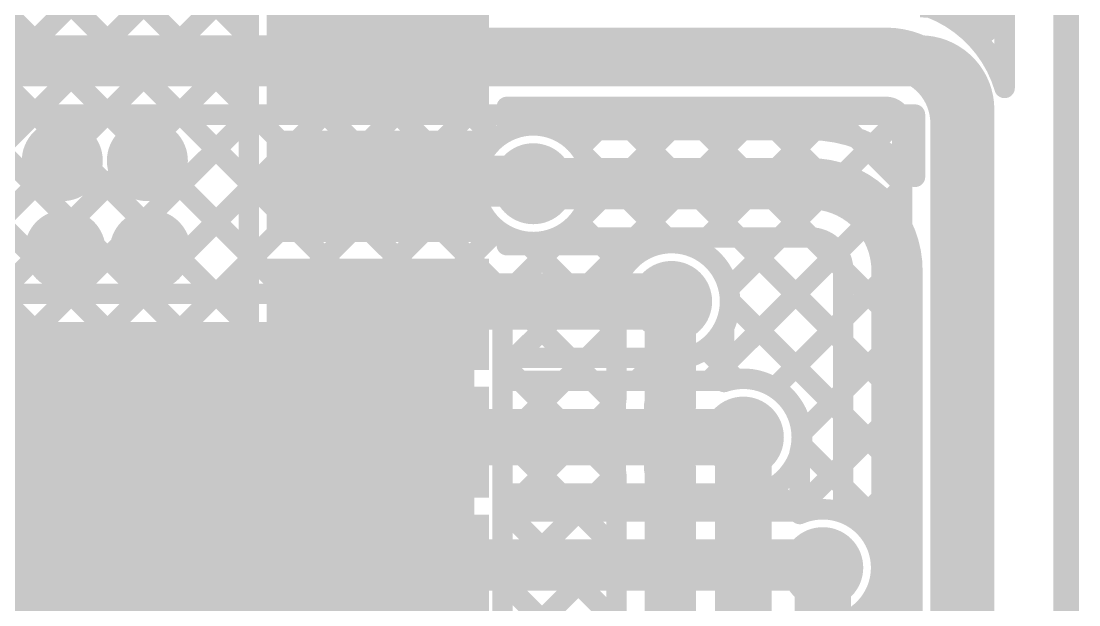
# Model space of a CAD drawing. Header units: millimetres. Extents: x 3.06 to 5.82, y 1.29 to 3.84.
# Drawn here: x 5.4111 to 5.824, y 3.2445 to 3.4725 of the extents above; entities that cross this region are included whole.
import ezdxf

# ---------------------------------------------------------------- set-up
doc = ezdxf.new("R2010")
doc.units = ezdxf.units.MM
doc.header["$MEASUREMENT"] = 0
for name, color, linetype in [('BottomLayer', 5, 'Continuous'), ('BottomSolder', 6, 'Continuous'), ('Mechanical13', 56, 'Continuous'), ('MultiLayer', 9, 'Continuous'), ('TopLayer', 1, 'Continuous'), ('TopPaste', 8, 'Continuous'), ('TopSolder', 216, 'Continuous'), ('ViaHoleLayer', 16, 'Continuous')]:
    doc.layers.add(name, color=color, linetype=linetype)

# ---------------------------------------------------------------- blocks, each defined once
blk = doc.blocks.new('ESP32_WROOM_32__16MB__65')
at = {"layer": 'TopLayer'}
for points in [[(0.29528, 0.27697), (0.37402, 0.27697), (0.29528, 0.3124), (0.37402, 0.3124)], [(0.29528, 0.22697), (0.37402, 0.22697), (0.29528, 0.2624), (0.37402, 0.2624)], [(0.29528, 0.17697), (0.37402, 0.17697), (0.29528, 0.2124), (0.37402, 0.2124)], [(0.29528, 0.12697), (0.37402, 0.12697), (0.29528, 0.1624), (0.37402, 0.1624)], [(0.29528, 0.07697), (0.37402, 0.07697), (0.29528, 0.1124), (0.37402, 0.1124)]]:
    blk.add_solid(points, dxfattribs=at)
at = {"layer": 'TopPaste'}
for points in [[(0.29528, 0.27697), (0.37402, 0.27697), (0.29528, 0.3124), (0.37402, 0.3124)], [(0.29528, 0.22697), (0.37402, 0.22697), (0.29528, 0.2624), (0.37402, 0.2624)], [(0.29528, 0.17697), (0.37402, 0.17697), (0.29528, 0.2124), (0.37402, 0.2124)], [(0.29528, 0.12697), (0.37402, 0.12697), (0.29528, 0.1624), (0.37402, 0.1624)], [(0.29528, 0.07697), (0.37402, 0.07697), (0.29528, 0.1124), (0.37402, 0.1124)]]:
    blk.add_solid(points, dxfattribs=at)
at = {"layer": 'TopSolder'}
for points in [[(0.29128, 0.27297), (0.37802, 0.27297), (0.29128, 0.3164), (0.37802, 0.3164)], [(0.29128, 0.22297), (0.37802, 0.22297), (0.29128, 0.2664), (0.37802, 0.2664)], [(0.29128, 0.17297), (0.37802, 0.17297), (0.29128, 0.2164), (0.37802, 0.2164)], [(0.29128, 0.12297), (0.37802, 0.12297), (0.29128, 0.1664), (0.37802, 0.1664)], [(0.29128, 0.07297), (0.37802, 0.07297), (0.29128, 0.1164), (0.37802, 0.1164)]]:
    blk.add_solid(points, dxfattribs=at)

msp = doc.modelspace()

# ---------------------------------------------------------------- linework, layer by layer
at = {"layer": 'BottomLayer'}
for points, const_width in [([(5.788, 3.4684), (5.788, 3.74)], 0.008), ([(5.043, 3.457), (5.762, 3.457)], 0.02), ([(5.781, 1.775), (5.781, 3.438)], 0.02), ([(5.043, 3.436), (5.76, 3.436)], 0.008), ([(5.3459, 3.366), (5.4159, 3.436)], 0.008), ([(5.36041, 3.436), (5.43041, 3.366)], 0.008), ([(5.37418, 3.366), (5.44418, 3.436)], 0.008), ([(5.38869, 3.436), (5.45869, 3.366)], 0.008), ([(5.40247, 3.366), (5.47247, 3.436)], 0.008), ([(5.41698, 3.436), (5.48698, 3.366)], 0.008), ([(5.43075, 3.366), (5.50075, 3.436)], 0.008), ([(5.44526, 3.436), (5.51526, 3.366)], 0.008), ([(5.45904, 3.366), (5.52904, 3.436)], 0.008), ([(5.47355, 3.436), (5.54355, 3.366)], 0.008), ([(5.48732, 3.366), (5.55732, 3.436)], 0.008), ([(5.50183, 3.436), (5.57183, 3.366)], 0.008), ([(5.5156, 3.366), (5.58561, 3.436)], 0.008), ([(5.53012, 3.436), (5.64321, 3.3229)], 0.008), ([(5.5584, 3.436), (5.58839, 3.40601)], 0.008), ([(5.58668, 3.436), (5.59627, 3.42642)], 0.008), ([(5.60966, 3.43177), (5.61389, 3.436)], 0.008), ([(5.61497, 3.436), (5.62097, 3.43)], 0.008), ([(5.63617, 3.43), (5.64217, 3.436)], 0.008), ([(5.64325, 3.436), (5.64925, 3.43)], 0.008), ([(5.66446, 3.43), (5.67046, 3.436)], 0.008), ([(5.67154, 3.436), (5.67754, 3.43)], 0.008), ([(5.69274, 3.43), (5.69874, 3.436)], 0.008), ([(5.69982, 3.436), (5.70582, 3.43)], 0.008), ([(5.72099, 3.42997), (5.72703, 3.436)], 0.008), ([(5.72811, 3.436), (5.73719, 3.42692)], 0.008), ([(5.74355, 3.42424), (5.75531, 3.436)], 0.008), ([(5.75639, 3.436), (5.76, 3.43239)], 0.008), ([(5.76, 3.41169), (5.76, 3.436)], 0.008), ([(5.61991, 3.43), (5.71905, 3.43)], 0.008), ([(5.611, 3.409), (5.71905, 3.409)], 0.02), ([(5.54389, 3.366), (5.58823, 3.41034)], 0.008), ([(5.57217, 3.366), (5.59709, 3.39092)], 0.008), ([(5.599, 3.36454), (5.62246, 3.388)], 0.008), ([(5.599, 3.33626), (5.65074, 3.388)], 0.008), ([(5.60801, 3.38639), (5.6435, 3.3509)], 0.008), ([(5.61991, 3.388), (5.71905, 3.388)], 0.008), ([(5.63468, 3.388), (5.64643, 3.37625)], 0.008), ([(5.66297, 3.388), (5.66516, 3.38581)], 0.008), ([(5.67468, 3.38365), (5.67903, 3.388)], 0.008), ([(5.68727, 3.36796), (5.70731, 3.388)], 0.008), ([(5.69125, 3.388), (5.732, 3.34725)], 0.008), ([(5.71955, 3.38799), (5.73199, 3.37555)], 0.008), ([(5.6855, 3.3379), (5.72983, 3.38223)], 0.008), ([(5.753, 1.864), (5.753, 3.37505)], 0.02), ([(5.732, 3.28036), (5.732, 3.37505)], 0.008), ([(5.392, 3.366), (5.593, 3.366)], 0.008), ([(5.392, 3.366), (5.593, 3.366)], 0.008), ([(5.593, 3.366), (5.599, 3.366)], 0.008), ([(5.599, 3.0545), (5.599, 3.366)], 0.008), ([(5.6645, 3.3625), (5.665, 3.363)], 0.02), ([(5.6645, 3.32224), (5.6645, 3.3625)], 0.02), ([(5.68781, 3.36316), (5.732, 3.31897)], 0.008), ([(5.6435, 3.32553), (5.6435, 3.35538)], 0.008), ([(5.70517, 3.32929), (5.732, 3.35612)], 0.008), ([(5.599, 3.30797), (5.6435, 3.35247)], 0.008), ([(5.6855, 3.33154), (5.6855, 3.353)], 0.008), ([(5.599, 3.33883), (5.6435, 3.29433)], 0.008), ([(5.6855, 3.33718), (5.69006, 3.33262)], 0.008), ([(5.66419, 3.32193), (5.6645, 3.32224)], 0.02), ([(5.66419, 3.29807), (5.66419, 3.32193)], 0.02), ([(5.71576, 3.31159), (5.732, 3.32784)], 0.008), ([(5.599, 3.27969), (5.64329, 3.32398)], 0.008), ([(5.64319, 3.29807), (5.64319, 3.32193)], 0.008), ([(5.693, 2.49742), (5.693, 3.31)], 0.022), ([(5.599, 3.31055), (5.6435, 3.26605)], 0.008), ([(5.66419, 3.29807), (5.6645, 3.29776)], 0.02), ([(5.6645, 2.52422), (5.6645, 3.29776)], 0.02), ([(5.715, 3.27996), (5.715, 3.30397)], 0.008), ([(5.71562, 3.30706), (5.732, 3.29068)], 0.008), ([(5.715, 3.28255), (5.732, 3.29955)], 0.008), ([(5.599, 3.2514), (5.64332, 3.29572)], 0.008), ([(5.6435, 3.0424), (5.6435, 3.29447)], 0.008), ([(5.599, 3.28226), (5.6435, 3.23776)], 0.008), ([(5.599, 3.22312), (5.6435, 3.26762)], 0.008), ([(5.724, 1.8746), (5.724, 3.259)], 0.022), ([(5.599, 3.25398), (5.6435, 3.20948)], 0.008)]:
    msp.add_lwpolyline(points, dxfattribs=dict(at, const_width=const_width))
for points, const_width in [([(5.762, 3.478, -0.178767), (5.788, 3.4684)], 0.008), ([(5.762, 3.457, -0.414214), (5.781, 3.438)], 0.02), ([(5.61991, 3.388, -1.5104), (5.61991, 3.43)], 0.008), ([(5.71905, 3.43, -0.213378), (5.76, 3.41169)], 0.008), ([(5.71905, 3.409, -0.414214), (5.753, 3.37505)], 0.02), ([(5.71905, 3.388, -0.414214), (5.732, 3.37505)], 0.008), ([(5.6435, 3.35538, -1.186692), (5.68781, 3.363)], 0.008), ([(5.68781, 3.363, -0.113996), (5.6855, 3.353)], 0.008), ([(5.6855, 3.33154, -0.516112), (5.71581, 3.31)], 0.008), ([(5.64319, 3.32193, -0.043105), (5.6435, 3.32553)], 0.008), ([(5.64319, 3.32193, -0.043105), (5.6435, 3.32553)], 0.008), ([(5.71581, 3.31, -0.066963), (5.715, 3.30397)], 0.008), ([(5.6435, 3.29447, -0.043105), (5.64319, 3.29807)], 0.008), ([(5.6435, 3.29447, -0.043105), (5.64319, 3.29807)], 0.008), ([(5.715, 3.27996, -0.193331), (5.732, 3.28036)], 0.008)]:
    msp.add_lwpolyline(points, format="xyb", dxfattribs=dict(at, const_width=const_width))
for points, const_width in [([(5.786, 3.4684, 1), (5.79, 3.4684, 1)], 0.004), ([(5.786, 3.4684, 1), (5.79, 3.4684, 1)], 0.004), ([(5.757, 3.457, 1), (5.767, 3.457, 1)], 0.01), ([(5.757, 3.457, 1), (5.767, 3.457, 1)], 0.01), ([(5.776, 3.438, 1), (5.786, 3.438, 1)], 0.01), ([(5.776, 3.438, 1), (5.786, 3.438, 1)], 0.01), ([(5.4139, 3.436, 1), (5.4179, 3.436, 1)], 0.004), ([(5.41498, 3.436, 1), (5.41898, 3.436, 1)], 0.004), ([(5.44218, 3.436, 1), (5.44618, 3.436, 1)], 0.004), ([(5.44326, 3.436, 1), (5.44726, 3.436, 1)], 0.004), ([(5.47047, 3.436, 1), (5.47447, 3.436, 1)], 0.004), ([(5.47155, 3.436, 1), (5.47555, 3.436, 1)], 0.004), ([(5.49875, 3.436, 1), (5.50275, 3.436, 1)], 0.004), ([(5.49983, 3.436, 1), (5.50383, 3.436, 1)], 0.004), ([(5.52704, 3.436, 1), (5.53104, 3.436, 1)], 0.004), ([(5.52812, 3.436, 1), (5.53212, 3.436, 1)], 0.004), ([(5.55532, 3.436, 1), (5.55932, 3.436, 1)], 0.004), ([(5.5564, 3.436, 1), (5.5604, 3.436, 1)], 0.004), ([(5.58361, 3.436, 1), (5.5876, 3.436, 1)], 0.004), ([(5.58468, 3.436, 1), (5.58868, 3.436, 1)], 0.004), ([(5.61189, 3.436, 1), (5.61589, 3.436, 1)], 0.004), ([(5.61297, 3.436, 1), (5.61697, 3.436, 1)], 0.004), ([(5.64017, 3.436, 1), (5.64417, 3.436, 1)], 0.004), ([(5.64125, 3.436, 1), (5.64525, 3.436, 1)], 0.004), ([(5.66846, 3.436, 1), (5.67246, 3.436, 1)], 0.004), ([(5.66954, 3.436, 1), (5.67354, 3.436, 1)], 0.004), ([(5.69674, 3.436, 1), (5.70074, 3.436, 1)], 0.004), ([(5.69782, 3.436, 1), (5.70182, 3.436, 1)], 0.004), ([(5.72503, 3.436, 1), (5.72903, 3.436, 1)], 0.004), ([(5.72611, 3.436, 1), (5.73011, 3.436, 1)], 0.004), ([(5.75331, 3.436, 1), (5.75731, 3.436, 1)], 0.004), ([(5.75439, 3.436, 1), (5.75839, 3.436, 1)], 0.004), ([(5.758, 3.436, 1), (5.762, 3.436, 1)], 0.004), ([(5.758, 3.436, 1), (5.762, 3.436, 1)], 0.004), ([(5.60766, 3.43177, 1), (5.61166, 3.43177, 1)], 0.004), ([(5.758, 3.43239, 1), (5.762, 3.43239, 1)], 0.004), ([(5.61791, 3.43, 1), (5.62191, 3.43, 1)], 0.004), ([(5.61791, 3.43, 1), (5.62191, 3.43, 1)], 0.004), ([(5.61897, 3.43, 1), (5.62297, 3.43, 1)], 0.004), ([(5.63417, 3.43, 1), (5.63817, 3.43, 1)], 0.004), ([(5.64725, 3.43, 1), (5.65125, 3.43, 1)], 0.004), ([(5.66246, 3.43, 1), (5.66646, 3.43, 1)], 0.004), ([(5.67554, 3.43, 1), (5.67954, 3.43, 1)], 0.004), ([(5.69074, 3.43, 1), (5.69474, 3.43, 1)], 0.004), ([(5.70382, 3.43, 1), (5.70782, 3.43, 1)], 0.004), ([(5.71705, 3.43, 1), (5.72105, 3.43, 1)], 0.004), ([(5.71705, 3.43, 1), (5.72105, 3.43, 1)], 0.004), ([(5.71899, 3.42997, 1), (5.72299, 3.42997, 1)], 0.004), ([(5.42121, 3.418, 1), (5.43302, 3.418, 1)], 0.01181), ([(5.45443, 3.418, 1), (5.46624, 3.418, 1)], 0.01181), ([(5.59427, 3.42642, 1), (5.59827, 3.42642, 1)], 0.004), ([(5.73519, 3.42692, 1), (5.73919, 3.42692, 1)], 0.004), ([(5.74155, 3.42424, 1), (5.74555, 3.42424, 1)], 0.004), ([(5.60509, 3.409, 1), (5.61691, 3.409, 1)], 0.01181), ([(5.606, 3.409, 1), (5.616, 3.409, 1)], 0.01), ([(5.71405, 3.409, 1), (5.72405, 3.409, 1)], 0.01), ([(5.71405, 3.409, 1), (5.72405, 3.409, 1)], 0.01), ([(5.758, 3.41169, 1), (5.762, 3.41169, 1)], 0.004), ([(5.758, 3.41169, 1), (5.762, 3.41169, 1)], 0.004), ([(5.58623, 3.41034, 1), (5.59023, 3.41034, 1)], 0.004), ([(5.58639, 3.40601, 1), (5.59039, 3.40601, 1)], 0.004), ([(5.42232, 3.383, 1), (5.43413, 3.383, 1)], 0.01181), ([(5.45554, 3.383, 1), (5.46735, 3.383, 1)], 0.01181), ([(5.59509, 3.39092, 1), (5.59909, 3.39092, 1)], 0.004), ([(5.60601, 3.38639, 1), (5.61001, 3.38639, 1)], 0.004), ([(5.61791, 3.388, 1), (5.62191, 3.388, 1)], 0.004), ([(5.61791, 3.388, 1), (5.62191, 3.388, 1)], 0.004), ([(5.62046, 3.388, 1), (5.62446, 3.388, 1)], 0.004), ([(5.63268, 3.388, 1), (5.63668, 3.388, 1)], 0.004), ([(5.64874, 3.388, 1), (5.65274, 3.388, 1)], 0.004), ([(5.66097, 3.388, 1), (5.66497, 3.388, 1)], 0.004), ([(5.67703, 3.388, 1), (5.68103, 3.388, 1)], 0.004), ([(5.68925, 3.388, 1), (5.69325, 3.388, 1)], 0.004), ([(5.70531, 3.388, 1), (5.70931, 3.388, 1)], 0.004), ([(5.71705, 3.388, 1), (5.72105, 3.388, 1)], 0.004), ([(5.71705, 3.388, 1), (5.72105, 3.388, 1)], 0.004), ([(5.71755, 3.38799, 1), (5.72155, 3.38799, 1)], 0.004), ([(5.66316, 3.38581, 1), (5.66716, 3.38581, 1)], 0.004), ([(5.67268, 3.38365, 1), (5.67668, 3.38365, 1)], 0.004), ([(5.72783, 3.38223, 1), (5.73183, 3.38223, 1)], 0.004), ([(5.748, 3.37505, 1), (5.758, 3.37505, 1)], 0.01), ([(5.748, 3.37505, 1), (5.758, 3.37505, 1)], 0.01), ([(5.64443, 3.37625, 1), (5.64843, 3.37625, 1)], 0.004), ([(5.72999, 3.37555, 1), (5.73399, 3.37555, 1)], 0.004), ([(5.73, 3.37505, 1), (5.734, 3.37505, 1)], 0.004), ([(5.73, 3.37505, 1), (5.734, 3.37505, 1)], 0.004), ([(5.65909, 3.363, 1), (5.67091, 3.363, 1)], 0.01181), ([(5.42841, 3.366, 1), (5.43241, 3.366, 1)], 0.004), ([(5.42875, 3.366, 1), (5.43275, 3.366, 1)], 0.004), ([(5.45669, 3.366, 1), (5.46069, 3.366, 1)], 0.004), ([(5.45704, 3.366, 1), (5.46104, 3.366, 1)], 0.004), ([(5.48498, 3.366, 1), (5.48898, 3.366, 1)], 0.004), ([(5.48532, 3.366, 1), (5.48932, 3.366, 1)], 0.004), ([(5.51326, 3.366, 1), (5.51726, 3.366, 1)], 0.004), ([(5.51361, 3.366, 1), (5.5176, 3.366, 1)], 0.004), ([(5.54155, 3.366, 1), (5.54555, 3.366, 1)], 0.004), ([(5.54189, 3.366, 1), (5.54589, 3.366, 1)], 0.004), ([(5.56983, 3.366, 1), (5.57383, 3.366, 1)], 0.004), ([(5.57017, 3.366, 1), (5.57417, 3.366, 1)], 0.004), ([(5.591, 3.366, 1), (5.595, 3.366, 1)], 0.004), ([(5.591, 3.366, 1), (5.595, 3.366, 1)], 0.004), ([(5.591, 3.366, 1), (5.595, 3.366, 1)], 0.004), ([(5.597, 3.366, 1), (5.601, 3.366, 1)], 0.004), ([(5.597, 3.366, 1), (5.601, 3.366, 1)], 0.004), ([(5.6595, 3.3625, 1), (5.6695, 3.3625, 1)], 0.01), ([(5.6595, 3.3625, 1), (5.6695, 3.3625, 1)], 0.01), ([(5.66, 3.363, 1), (5.67, 3.363, 1)], 0.01), ([(5.68527, 3.36796, 1), (5.68927, 3.36796, 1)], 0.004), ([(5.597, 3.36454, 1), (5.601, 3.36454, 1)], 0.004), ([(5.68581, 3.36316, 1), (5.68981, 3.36316, 1)], 0.004), ([(5.68581, 3.363, 1), (5.68981, 3.363, 1)], 0.004), ([(5.68581, 3.363, 1), (5.68981, 3.363, 1)], 0.004), ([(5.6415, 3.35538, 1), (5.6455, 3.35538, 1)], 0.004), ([(5.6415, 3.35538, 1), (5.6455, 3.35538, 1)], 0.004), ([(5.73, 3.35612, 1), (5.734, 3.35612, 1)], 0.004), ([(5.6415, 3.35247, 1), (5.6455, 3.35247, 1)], 0.004), ([(5.6415, 3.3509, 1), (5.6455, 3.3509, 1)], 0.004), ([(5.6835, 3.353, 1), (5.6875, 3.353, 1)], 0.004), ([(5.6835, 3.353, 1), (5.6875, 3.353, 1)], 0.004), ([(5.73, 3.34725, 1), (5.734, 3.34725, 1)], 0.004), ([(5.597, 3.33883, 1), (5.601, 3.33883, 1)], 0.004), ([(5.6835, 3.3379, 1), (5.6875, 3.3379, 1)], 0.004), ([(5.6835, 3.33718, 1), (5.6875, 3.33718, 1)], 0.004), ([(5.597, 3.33626, 1), (5.601, 3.33626, 1)], 0.004), ([(5.68806, 3.33262, 1), (5.69206, 3.33262, 1)], 0.004), ([(5.6835, 3.33154, 1), (5.6875, 3.33154, 1)], 0.004), ([(5.6835, 3.33154, 1), (5.6875, 3.33154, 1)], 0.004), ([(5.70317, 3.32929, 1), (5.70717, 3.32929, 1)], 0.004), ([(5.6415, 3.32553, 1), (5.6455, 3.32553, 1)], 0.004), ([(5.6415, 3.32553, 1), (5.6455, 3.32553, 1)], 0.004), ([(5.6415, 3.32553, 1), (5.6455, 3.32553, 1)], 0.004), ([(5.65919, 3.32193, 1), (5.66919, 3.32193, 1)], 0.01), ([(5.65919, 3.32193, 1), (5.66919, 3.32193, 1)], 0.01), ([(5.6595, 3.32224, 1), (5.6695, 3.32224, 1)], 0.01), ([(5.6595, 3.32224, 1), (5.6695, 3.32224, 1)], 0.01), ([(5.73, 3.32784, 1), (5.734, 3.32784, 1)], 0.004), ([(5.64119, 3.32193, 1), (5.64519, 3.32193, 1)], 0.004), ([(5.64119, 3.32193, 1), (5.64519, 3.32193, 1)], 0.004), ([(5.64119, 3.32193, 1), (5.64519, 3.32193, 1)], 0.004), ([(5.64121, 3.3229, 1), (5.64521, 3.3229, 1)], 0.004), ([(5.64129, 3.32398, 1), (5.64529, 3.32398, 1)], 0.004), ([(5.68709, 3.31, 1), (5.69891, 3.31, 1)], 0.01181), ([(5.6875, 3.31, 1), (5.6985, 3.31, 1)], 0.011), ([(5.73, 3.31897, 1), (5.734, 3.31897, 1)], 0.004), ([(5.597, 3.31055, 1), (5.601, 3.31055, 1)], 0.004), ([(5.597, 3.30797, 1), (5.601, 3.30797, 1)], 0.004), ([(5.71376, 3.31159, 1), (5.71776, 3.31159, 1)], 0.004), ([(5.71381, 3.31, 1), (5.71781, 3.31, 1)], 0.004), ([(5.71381, 3.31, 1), (5.71781, 3.31, 1)], 0.004), ([(5.65919, 3.29807, 1), (5.66919, 3.29807, 1)], 0.01), ([(5.65919, 3.29807, 1), (5.66919, 3.29807, 1)], 0.01), ([(5.6595, 3.29776, 1), (5.6695, 3.29776, 1)], 0.01), ([(5.6595, 3.29776, 1), (5.6695, 3.29776, 1)], 0.01), ([(5.713, 3.30397, 1), (5.717, 3.30397, 1)], 0.004), ([(5.713, 3.30397, 1), (5.717, 3.30397, 1)], 0.004), ([(5.71362, 3.30706, 1), (5.71762, 3.30706, 1)], 0.004), ([(5.73, 3.29955, 1), (5.734, 3.29955, 1)], 0.004), ([(5.64119, 3.29807, 1), (5.64519, 3.29807, 1)], 0.004), ([(5.64119, 3.29807, 1), (5.64519, 3.29807, 1)], 0.004), ([(5.64119, 3.29807, 1), (5.64519, 3.29807, 1)], 0.004), ([(5.64132, 3.29572, 1), (5.64532, 3.29572, 1)], 0.004), ([(5.6415, 3.29447, 1), (5.6455, 3.29447, 1)], 0.004), ([(5.6415, 3.29447, 1), (5.6455, 3.29447, 1)], 0.004), ([(5.6415, 3.29447, 1), (5.6455, 3.29447, 1)], 0.004), ([(5.6415, 3.29433, 1), (5.6455, 3.29433, 1)], 0.004), ([(5.73, 3.29068, 1), (5.734, 3.29068, 1)], 0.004), ([(5.597, 3.28226, 1), (5.601, 3.28226, 1)], 0.004), ([(5.597, 3.27969, 1), (5.601, 3.27969, 1)], 0.004), ([(5.713, 3.28255, 1), (5.717, 3.28255, 1)], 0.004), ([(5.713, 3.27996, 1), (5.717, 3.27996, 1)], 0.004), ([(5.713, 3.27996, 1), (5.717, 3.27996, 1)], 0.004), ([(5.73, 3.28036, 1), (5.734, 3.28036, 1)], 0.004), ([(5.73, 3.28036, 1), (5.734, 3.28036, 1)], 0.004), ([(5.6415, 3.26762, 1), (5.6455, 3.26762, 1)], 0.004), ([(5.71809, 3.259, 1), (5.72991, 3.259, 1)], 0.01181), ([(5.6415, 3.26605, 1), (5.6455, 3.26605, 1)], 0.004), ([(5.7185, 3.259, 1), (5.7295, 3.259, 1)], 0.011), ([(5.597, 3.25398, 1), (5.601, 3.25398, 1)], 0.004), ([(5.597, 3.2514, 1), (5.601, 3.2514, 1)], 0.004)]:
    msp.add_lwpolyline(points, format="xyb", close=True, dxfattribs=dict(at, const_width=const_width))
for points in [[(4.899, 3.293), (5.582, 3.293), (4.899, 3.355), (5.582, 3.355)], [(5.403, 2.952), (5.588, 2.952), (5.403, 3.355), (5.588, 3.355)]]:
    msp.add_solid(points, dxfattribs=at)
at = {"layer": 'BottomSolder', "const_width": 0.01581}
for points in [[(5.41921, 3.418, 1), (5.43502, 3.418, 1)], [(5.45243, 3.418, 1), (5.46824, 3.418, 1)], [(5.60309, 3.409, 1), (5.61891, 3.409, 1)], [(5.42032, 3.383, 1), (5.43613, 3.383, 1)], [(5.45354, 3.383, 1), (5.46935, 3.383, 1)], [(5.65709, 3.363, 1), (5.67291, 3.363, 1)], [(5.68509, 3.31, 1), (5.70091, 3.31, 1)], [(5.71609, 3.259, 1), (5.73191, 3.259, 1)]]:
    msp.add_lwpolyline(points, format="xyb", close=True, dxfattribs=at)
at = {"layer": 'Mechanical13', "const_width": 0.01}
msp.add_lwpolyline([(5.81898, 1.29131), (5.81898, 3.811)], dxfattribs=at)
at = {"layer": 'MultiLayer', "const_width": 0.01181}
for points in [[(5.42121, 3.418, 1), (5.43302, 3.418, 1)], [(5.45443, 3.418, 1), (5.46624, 3.418, 1)], [(5.60509, 3.409, 1), (5.61691, 3.409, 1)], [(5.42232, 3.383, 1), (5.43413, 3.383, 1)], [(5.45554, 3.383, 1), (5.46735, 3.383, 1)], [(5.65909, 3.363, 1), (5.67091, 3.363, 1)], [(5.68709, 3.31, 1), (5.69891, 3.31, 1)], [(5.71809, 3.259, 1), (5.72991, 3.259, 1)]]:
    msp.add_lwpolyline(points, format="xyb", close=True, dxfattribs=at)
at = {"layer": 'TopLayer'}
for points, const_width in [([(5.795, 3.44643), (5.795, 3.752)], 0.008), ([(5.617, 3.63196), (5.77749, 3.47147)], 0.008), ([(4.95756, 2.97766), (5.4859, 3.506)], 0.008), ([(4.96171, 3.0101), (5.45761, 3.506)], 0.008), ([(4.96867, 2.96049), (5.51418, 3.506)], 0.008), ([(5.14899, 3.506), (5.49992, 3.15507)], 0.008), ([(5.17727, 3.506), (5.49992, 3.18335)], 0.008), ([(5.20556, 3.506), (5.52484, 3.18672)], 0.008), ([(5.23384, 3.506), (5.49992, 3.23992)], 0.008), ([(5.26213, 3.506), (5.49992, 3.2682)], 0.008), ([(5.29041, 3.506), (5.49992, 3.29649)], 0.008), ([(5.31869, 3.506), (5.49992, 3.32477)], 0.008), ([(5.34698, 3.506), (5.49992, 3.35306)], 0.008), ([(5.37526, 3.506), (5.49992, 3.38134)], 0.008), ([(5.40355, 3.506), (5.49992, 3.40963)], 0.008), ([(5.43183, 3.506), (5.49992, 3.43791)], 0.008), ([(5.46012, 3.506), (5.49992, 3.46619)], 0.008), ([(5.49992, 3.43672), (5.49992, 3.48672)], 0.008), ([(5.78446, 3.46515), (5.795, 3.47569)], 0.008), ([(5.545, 3.46), (5.74868, 3.46)], 0.02), ([(4.93137, 2.8949), (5.49992, 3.46345)], 0.008), ([(5.78747, 3.46149), (5.795, 3.45396)], 0.008), ([(5.49992, 3.42928), (5.49992, 3.43672)], 0.008), ([(5.49992, 3.42928), (5.49992, 3.43672)], 0.008), ([(5.60066, 3.439), (5.74868, 3.439)], 0.008), ([(5.60066, 3.431), (5.60066, 3.43672)], 0.008), ([(5.60066, 3.431), (5.60066, 3.43672)], 0.008), ([(5.60966, 3.43177), (5.61689, 3.439)], 0.008), ([(5.61197, 3.439), (5.62197, 3.429)], 0.008), ([(5.61946, 3.385), (5.67346, 3.439)], 0.008), ([(5.62908, 3.42291), (5.64517, 3.439)], 0.008), ([(5.64025, 3.439), (5.755, 3.32425)], 0.008), ([(5.64774, 3.385), (5.70174, 3.439)], 0.008), ([(5.66854, 3.439), (5.755, 3.35254)], 0.008), ([(5.67468, 3.38365), (5.73003, 3.439)], 0.008), ([(5.69682, 3.439), (5.755, 3.38082)], 0.008), ([(5.72511, 3.439), (5.755, 3.40911)], 0.008), ([(5.776, 1.81727), (5.776, 3.43268)], 0.02), ([(4.93137, 2.86662), (5.49992, 3.43517)], 0.008), ([(5.68727, 3.36796), (5.75449, 3.43517)], 0.008), ([(5.755, 3.16645), (5.755, 3.43268)], 0.008), ([(5.49992, 3.38672), (5.49992, 3.42928)], 0.008), ([(5.60066, 3.431), (5.60497, 3.431)], 0.008), ([(5.631, 3.41997), (5.66516, 3.38581)], 0.008), ([(5.545, 3.41), (5.61, 3.41)], 0.02), ([(4.94104, 2.848), (5.49992, 3.40688)], 0.008), ([(5.6796, 3.332), (5.755, 3.4074)], 0.008), ([(5.62842, 3.39427), (5.63768, 3.385)], 0.008), ([(5.49992, 3.37928), (5.49992, 3.38672)], 0.008), ([(5.49992, 3.37928), (5.49992, 3.38672)], 0.008), ([(5.60066, 3.385), (5.65897, 3.385)], 0.008), ([(4.96683, 2.84551), (5.49992, 3.3786)], 0.008), ([(5.49992, 3.33672), (5.49992, 3.37928)], 0.008), ([(5.70517, 3.32929), (5.755, 3.37912)], 0.008), ([(5.545, 3.36), (5.548, 3.363)], 0.022), ([(5.548, 3.363), (5.665, 3.363)], 0.022), ([(5.68781, 3.36316), (5.755, 3.29597)], 0.008), ([(5.05307, 2.90347), (5.49992, 3.35032)], 0.008), ([(5.71593, 3.31177), (5.755, 3.35084)], 0.008), ([(5.60066, 3.33792), (5.60374, 3.341)], 0.008), ([(5.60066, 3.341), (5.65897, 3.341)], 0.008), ([(5.60066, 3.33672), (5.60066, 3.341)], 0.008), ([(5.62303, 3.332), (5.63203, 3.341)], 0.008), ([(5.62512, 3.341), (5.63412, 3.332)], 0.008), ([(5.65131, 3.332), (5.66004, 3.34073)], 0.008), ([(5.6534, 3.341), (5.6624, 3.332)], 0.008), ([(5.67825, 3.34443), (5.69006, 3.33262)], 0.008), ([(5.49992, 3.32928), (5.49992, 3.33672)], 0.008), ([(5.49992, 3.32928), (5.49992, 3.33672)], 0.008), ([(5.60066, 3.33717), (5.60583, 3.332)], 0.008), ([(5.60066, 3.332), (5.60066, 3.33672)], 0.008), ([(5.60066, 3.332), (5.60066, 3.33672)], 0.008), ([(5.49992, 3.28672), (5.49992, 3.32928)], 0.008), ([(5.60066, 3.332), (5.68697, 3.332)], 0.008), ([(5.06537, 2.88748), (5.49992, 3.32203)], 0.008), ([(5.71345, 3.281), (5.755, 3.32255)], 0.008), ([(5.545, 3.31), (5.693, 3.31)], 0.022), ([(5.693, 3.31), (5.694, 3.31)], 0.022), ([(5.71578, 3.3069), (5.755, 3.26768)], 0.008), ([(5.07517, 2.869), (5.49992, 3.29375)], 0.008), ([(5.73785, 3.27712), (5.755, 3.29427)], 0.008), ([(5.60066, 3.288), (5.68697, 3.288)], 0.008), ([(5.60066, 3.28135), (5.60731, 3.288)], 0.008), ([(5.62155, 3.288), (5.62855, 3.281)], 0.008), ([(5.6286, 3.281), (5.6356, 3.288)], 0.008), ([(5.64983, 3.288), (5.65683, 3.281)], 0.008), ([(5.65688, 3.281), (5.66388, 3.288)], 0.008), ([(5.67812, 3.288), (5.68512, 3.281)], 0.008), ([(5.68516, 3.281), (5.69141, 3.28724)], 0.008), ([(5.70425, 3.29015), (5.7134, 3.281)], 0.008), ([(5.49992, 3.27928), (5.49992, 3.28672)], 0.008), ([(5.49992, 3.27928), (5.49992, 3.28672)], 0.008), ([(5.60066, 3.281), (5.60066, 3.28672)], 0.008), ([(5.60066, 3.281), (5.60066, 3.28672)], 0.008), ([(5.49992, 3.22928), (5.49992, 3.27928)], 0.008), ([(5.60066, 3.281), (5.71797, 3.281)], 0.008), ([(5.10346, 2.869), (5.49992, 3.26546)], 0.008), ([(5.545, 3.26), (5.724, 3.26)], 0.02), ([(5.74678, 3.25776), (5.755, 3.26598)], 0.008), ([(5.74479, 3.24961), (5.755, 3.2394)], 0.008)]:
    msp.add_lwpolyline(points, dxfattribs=dict(at, const_width=const_width))
for points, const_width in [([(5.74868, 3.481, -0.331975), (5.795, 3.44643)], 0.008), ([(5.74868, 3.46, -0.414214), (5.776, 3.43268)], 0.02), ([(5.74868, 3.439, -0.414214), (5.755, 3.43268)], 0.008), ([(5.60497, 3.431, -0.494904), (5.63381, 3.409)], 0.008), ([(5.63381, 3.409, -0.559745), (5.60066, 3.38867)], 0.008), ([(5.65897, 3.385, -0.494904), (5.68781, 3.363)], 0.008), ([(5.547, 3.358, -0.414214), (5.545, 3.36)], 0.022), ([(5.68781, 3.363, -0.494904), (5.65897, 3.341)], 0.008), ([(5.68697, 3.332, -0.316542), (5.71167, 3.3231)], 0.008), ([(5.71167, 3.3231, -0.160896), (5.716, 3.31)], 0.008), ([(5.716, 3.31, -0.160896), (5.71167, 3.2969)], 0.008), ([(5.71167, 3.2969, -0.316542), (5.68697, 3.288)], 0.008), ([(5.71797, 3.281, -0.494904), (5.74681, 3.259)], 0.008), ([(5.74681, 3.259, -0.570071), (5.71303, 3.239)], 0.008)]:
    msp.add_lwpolyline(points, format="xyb", dxfattribs=dict(at, const_width=const_width))
for points, const_width in [([(5.793, 3.47569, 1), (5.797, 3.47569, 1)], 0.004), ([(5.77549, 3.47147, 1), (5.77949, 3.47147, 1)], 0.004), ([(5.49792, 3.46619, 1), (5.50192, 3.46619, 1)], 0.004), ([(5.54, 3.46, 1), (5.55, 3.46, 1)], 0.01), ([(5.74368, 3.46, 1), (5.75368, 3.46, 1)], 0.01), ([(5.74368, 3.46, 1), (5.75368, 3.46, 1)], 0.01), ([(5.78246, 3.46515, 1), (5.78646, 3.46515, 1)], 0.004), ([(5.49792, 3.46345, 1), (5.50192, 3.46345, 1)], 0.004), ([(5.78547, 3.46149, 1), (5.78947, 3.46149, 1)], 0.004), ([(5.793, 3.45396, 1), (5.797, 3.45396, 1)], 0.004), ([(5.793, 3.44643, 1), (5.797, 3.44643, 1)], 0.004), ([(5.793, 3.44643, 1), (5.797, 3.44643, 1)], 0.004), ([(5.49792, 3.43791, 1), (5.50192, 3.43791, 1)], 0.004), ([(5.49792, 3.43672, 1), (5.50192, 3.43672, 1)], 0.004), ([(5.49792, 3.43672, 1), (5.50192, 3.43672, 1)], 0.004), ([(5.49792, 3.43672, 1), (5.50192, 3.43672, 1)], 0.004), ([(5.59866, 3.439, 1), (5.60266, 3.439, 1)], 0.004), ([(5.59866, 3.43672, 1), (5.60266, 3.43672, 1)], 0.004), ([(5.59866, 3.43672, 1), (5.60266, 3.43672, 1)], 0.004), ([(5.60997, 3.439, 1), (5.61397, 3.439, 1)], 0.004), ([(5.61489, 3.439, 1), (5.61889, 3.439, 1)], 0.004), ([(5.63825, 3.439, 1), (5.64225, 3.439, 1)], 0.004), ([(5.64317, 3.439, 1), (5.64717, 3.439, 1)], 0.004), ([(5.66654, 3.439, 1), (5.67054, 3.439, 1)], 0.004), ([(5.67146, 3.439, 1), (5.67546, 3.439, 1)], 0.004), ([(5.69482, 3.439, 1), (5.69882, 3.439, 1)], 0.004), ([(5.69974, 3.439, 1), (5.70374, 3.439, 1)], 0.004), ([(5.72311, 3.439, 1), (5.72711, 3.439, 1)], 0.004), ([(5.72803, 3.439, 1), (5.73203, 3.439, 1)], 0.004), ([(5.74668, 3.439, 1), (5.75068, 3.439, 1)], 0.004), ([(5.74668, 3.439, 1), (5.75068, 3.439, 1)], 0.004), ([(5.771, 3.43268, 1), (5.781, 3.43268, 1)], 0.01), ([(5.771, 3.43268, 1), (5.781, 3.43268, 1)], 0.01), ([(5.49792, 3.43517, 1), (5.50192, 3.43517, 1)], 0.004), ([(5.60766, 3.43177, 1), (5.61166, 3.43177, 1)], 0.004), ([(5.75249, 3.43517, 1), (5.75649, 3.43517, 1)], 0.004), ([(5.753, 3.43268, 1), (5.757, 3.43268, 1)], 0.004), ([(5.753, 3.43268, 1), (5.757, 3.43268, 1)], 0.004), ([(5.49792, 3.42928, 1), (5.50192, 3.42928, 1)], 0.004), ([(5.49792, 3.42928, 1), (5.50192, 3.42928, 1)], 0.004), ([(5.49792, 3.42928, 1), (5.50192, 3.42928, 1)], 0.004), ([(5.59866, 3.431, 1), (5.60266, 3.431, 1)], 0.004), ([(5.59866, 3.431, 1), (5.60266, 3.431, 1)], 0.004), ([(5.59866, 3.431, 1), (5.60266, 3.431, 1)], 0.004), ([(5.60297, 3.431, 1), (5.60697, 3.431, 1)], 0.004), ([(5.60297, 3.431, 1), (5.60697, 3.431, 1)], 0.004), ([(5.61997, 3.429, 1), (5.62397, 3.429, 1)], 0.004), ([(5.42121, 3.418, 1), (5.43302, 3.418, 1)], 0.01181), ([(5.45443, 3.418, 1), (5.46624, 3.418, 1)], 0.01181), ([(5.62708, 3.42291, 1), (5.63108, 3.42291, 1)], 0.004), ([(5.629, 3.41997, 1), (5.633, 3.41997, 1)], 0.004), ([(5.54, 3.41, 1), (5.55, 3.41, 1)], 0.01), ([(5.60509, 3.409, 1), (5.61691, 3.409, 1)], 0.01181), ([(5.605, 3.41, 1), (5.615, 3.41, 1)], 0.01), ([(5.49792, 3.40963, 1), (5.50192, 3.40963, 1)], 0.004), ([(5.49792, 3.40688, 1), (5.50192, 3.40688, 1)], 0.004), ([(5.63181, 3.409, 1), (5.63581, 3.409, 1)], 0.004), ([(5.63181, 3.409, 1), (5.63581, 3.409, 1)], 0.004), ([(5.753, 3.40911, 1), (5.757, 3.40911, 1)], 0.004), ([(5.753, 3.4074, 1), (5.757, 3.4074, 1)], 0.004), ([(5.42232, 3.383, 1), (5.43413, 3.383, 1)], 0.01181), ([(5.45554, 3.383, 1), (5.46735, 3.383, 1)], 0.01181), ([(5.62642, 3.39427, 1), (5.63042, 3.39427, 1)], 0.004), ([(5.49792, 3.38672, 1), (5.50192, 3.38672, 1)], 0.004), ([(5.49792, 3.38672, 1), (5.50192, 3.38672, 1)], 0.004), ([(5.49792, 3.38672, 1), (5.50192, 3.38672, 1)], 0.004), ([(5.59866, 3.38867, 1), (5.60266, 3.38867, 1)], 0.004), ([(5.59866, 3.385, 1), (5.60266, 3.385, 1)], 0.004), ([(5.61746, 3.385, 1), (5.62146, 3.385, 1)], 0.004), ([(5.63568, 3.385, 1), (5.63968, 3.385, 1)], 0.004), ([(5.64574, 3.385, 1), (5.64974, 3.385, 1)], 0.004), ([(5.65697, 3.385, 1), (5.66097, 3.385, 1)], 0.004), ([(5.65697, 3.385, 1), (5.66097, 3.385, 1)], 0.004), ([(5.66316, 3.38581, 1), (5.66716, 3.38581, 1)], 0.004), ([(5.67268, 3.38365, 1), (5.67668, 3.38365, 1)], 0.004), ([(5.49792, 3.38134, 1), (5.50192, 3.38134, 1)], 0.004), ([(5.49792, 3.37928, 1), (5.50192, 3.37928, 1)], 0.004), ([(5.49792, 3.37928, 1), (5.50192, 3.37928, 1)], 0.004), ([(5.49792, 3.37928, 1), (5.50192, 3.37928, 1)], 0.004), ([(5.49792, 3.3786, 1), (5.50192, 3.3786, 1)], 0.004), ([(5.753, 3.38082, 1), (5.757, 3.38082, 1)], 0.004), ([(5.753, 3.37912, 1), (5.757, 3.37912, 1)], 0.004), ([(5.5425, 3.363, 1), (5.5535, 3.363, 1)], 0.011), ([(5.5425, 3.363, 1), (5.5535, 3.363, 1)], 0.011), ([(5.65909, 3.363, 1), (5.67091, 3.363, 1)], 0.01181), ([(5.6595, 3.363, 1), (5.6705, 3.363, 1)], 0.011), ([(5.5395, 3.36, 1), (5.5505, 3.36, 1)], 0.011), ([(5.5395, 3.36, 1), (5.5505, 3.36, 1)], 0.011), ([(5.68527, 3.36796, 1), (5.68927, 3.36796, 1)], 0.004), ([(5.5415, 3.358, 1), (5.5525, 3.358, 1)], 0.011), ([(5.68581, 3.36316, 1), (5.68981, 3.36316, 1)], 0.004), ([(5.68581, 3.363, 1), (5.68981, 3.363, 1)], 0.004), ([(5.68581, 3.363, 1), (5.68981, 3.363, 1)], 0.004), ([(5.49792, 3.35306, 1), (5.50192, 3.35306, 1)], 0.004), ([(5.49792, 3.35032, 1), (5.50192, 3.35032, 1)], 0.004), ([(5.753, 3.35254, 1), (5.757, 3.35254, 1)], 0.004), ([(5.753, 3.35084, 1), (5.757, 3.35084, 1)], 0.004), ([(5.59866, 3.341, 1), (5.60266, 3.341, 1)], 0.004), ([(5.59866, 3.341, 1), (5.60266, 3.341, 1)], 0.004), ([(5.60174, 3.341, 1), (5.60574, 3.341, 1)], 0.004), ([(5.62312, 3.341, 1), (5.62712, 3.341, 1)], 0.004), ([(5.63003, 3.341, 1), (5.63403, 3.341, 1)], 0.004), ([(5.6514, 3.341, 1), (5.6554, 3.341, 1)], 0.004), ([(5.65697, 3.341, 1), (5.66097, 3.341, 1)], 0.004), ([(5.65697, 3.341, 1), (5.66097, 3.341, 1)], 0.004), ([(5.65804, 3.34073, 1), (5.66204, 3.34073, 1)], 0.004), ([(5.67625, 3.34443, 1), (5.68025, 3.34443, 1)], 0.004), ([(5.49792, 3.33672, 1), (5.50192, 3.33672, 1)], 0.004), ([(5.49792, 3.33672, 1), (5.50192, 3.33672, 1)], 0.004), ([(5.49792, 3.33672, 1), (5.50192, 3.33672, 1)], 0.004), ([(5.59866, 3.33792, 1), (5.60266, 3.33792, 1)], 0.004), ([(5.59866, 3.33717, 1), (5.60266, 3.33717, 1)], 0.004), ([(5.59866, 3.33672, 1), (5.60266, 3.33672, 1)], 0.004), ([(5.59866, 3.33672, 1), (5.60266, 3.33672, 1)], 0.004), ([(5.59866, 3.33672, 1), (5.60266, 3.33672, 1)], 0.004), ([(5.68806, 3.33262, 1), (5.69206, 3.33262, 1)], 0.004), ([(5.49792, 3.32928, 1), (5.50192, 3.32928, 1)], 0.004), ([(5.49792, 3.32928, 1), (5.50192, 3.32928, 1)], 0.004), ([(5.49792, 3.32928, 1), (5.50192, 3.32928, 1)], 0.004), ([(5.59866, 3.332, 1), (5.60266, 3.332, 1)], 0.004), ([(5.59866, 3.332, 1), (5.60266, 3.332, 1)], 0.004), ([(5.59866, 3.332, 1), (5.60266, 3.332, 1)], 0.004), ([(5.60383, 3.332, 1), (5.60783, 3.332, 1)], 0.004), ([(5.62103, 3.332, 1), (5.62503, 3.332, 1)], 0.004), ([(5.63212, 3.332, 1), (5.63612, 3.332, 1)], 0.004), ([(5.64931, 3.332, 1), (5.65331, 3.332, 1)], 0.004), ([(5.6604, 3.332, 1), (5.6644, 3.332, 1)], 0.004), ([(5.6776, 3.332, 1), (5.6816, 3.332, 1)], 0.004), ([(5.68497, 3.332, 1), (5.68897, 3.332, 1)], 0.004), ([(5.68497, 3.332, 1), (5.68897, 3.332, 1)], 0.004), ([(5.70317, 3.32929, 1), (5.70717, 3.32929, 1)], 0.004), ([(5.49792, 3.32477, 1), (5.50192, 3.32477, 1)], 0.004), ([(5.753, 3.32425, 1), (5.757, 3.32425, 1)], 0.004), ([(5.49792, 3.32203, 1), (5.50192, 3.32203, 1)], 0.004), ([(5.70967, 3.3231, 1), (5.71367, 3.3231, 1)], 0.004), ([(5.70967, 3.3231, 1), (5.71367, 3.3231, 1)], 0.004), ([(5.753, 3.32255, 1), (5.757, 3.32255, 1)], 0.004), ([(5.5395, 3.31, 1), (5.5505, 3.31, 1)], 0.011), ([(5.68709, 3.31, 1), (5.69891, 3.31, 1)], 0.01181), ([(5.6875, 3.31, 1), (5.6985, 3.31, 1)], 0.011), ([(5.6875, 3.31, 1), (5.6985, 3.31, 1)], 0.011), ([(5.6885, 3.31, 1), (5.6995, 3.31, 1)], 0.011), ([(5.71393, 3.31177, 1), (5.71793, 3.31177, 1)], 0.004), ([(5.714, 3.31, 1), (5.718, 3.31, 1)], 0.004), ([(5.714, 3.31, 1), (5.718, 3.31, 1)], 0.004), ([(5.71378, 3.3069, 1), (5.71778, 3.3069, 1)], 0.004), ([(5.49792, 3.29649, 1), (5.50192, 3.29649, 1)], 0.004), ([(5.70967, 3.2969, 1), (5.71367, 3.2969, 1)], 0.004), ([(5.70967, 3.2969, 1), (5.71367, 3.2969, 1)], 0.004), ([(5.753, 3.29597, 1), (5.757, 3.29597, 1)], 0.004), ([(5.49792, 3.29375, 1), (5.50192, 3.29375, 1)], 0.004), ([(5.753, 3.29427, 1), (5.757, 3.29427, 1)], 0.004), ([(5.59866, 3.288, 1), (5.60266, 3.288, 1)], 0.004), ([(5.60531, 3.288, 1), (5.60931, 3.288, 1)], 0.004), ([(5.61955, 3.288, 1), (5.62355, 3.288, 1)], 0.004), ([(5.6336, 3.288, 1), (5.6376, 3.288, 1)], 0.004), ([(5.64783, 3.288, 1), (5.65183, 3.288, 1)], 0.004), ([(5.66188, 3.288, 1), (5.66588, 3.288, 1)], 0.004), ([(5.67612, 3.288, 1), (5.68012, 3.288, 1)], 0.004), ([(5.68497, 3.288, 1), (5.68897, 3.288, 1)], 0.004), ([(5.68497, 3.288, 1), (5.68897, 3.288, 1)], 0.004), ([(5.68941, 3.28724, 1), (5.69341, 3.28724, 1)], 0.004), ([(5.70225, 3.29015, 1), (5.70625, 3.29015, 1)], 0.004), ([(5.49792, 3.28672, 1), (5.50192, 3.28672, 1)], 0.004), ([(5.49792, 3.28672, 1), (5.50192, 3.28672, 1)], 0.004), ([(5.49792, 3.28672, 1), (5.50192, 3.28672, 1)], 0.004), ([(5.59866, 3.28672, 1), (5.60266, 3.28672, 1)], 0.004), ([(5.59866, 3.28672, 1), (5.60266, 3.28672, 1)], 0.004), ([(5.49792, 3.27928, 1), (5.50192, 3.27928, 1)], 0.004), ([(5.49792, 3.27928, 1), (5.50192, 3.27928, 1)], 0.004), ([(5.49792, 3.27928, 1), (5.50192, 3.27928, 1)], 0.004), ([(5.59866, 3.28135, 1), (5.60266, 3.28135, 1)], 0.004), ([(5.59866, 3.281, 1), (5.60266, 3.281, 1)], 0.004), ([(5.59866, 3.281, 1), (5.60266, 3.281, 1)], 0.004), ([(5.59866, 3.281, 1), (5.60266, 3.281, 1)], 0.004), ([(5.62655, 3.281, 1), (5.63055, 3.281, 1)], 0.004), ([(5.6266, 3.281, 1), (5.6306, 3.281, 1)], 0.004), ([(5.65483, 3.281, 1), (5.65883, 3.281, 1)], 0.004), ([(5.65488, 3.281, 1), (5.65888, 3.281, 1)], 0.004), ([(5.68312, 3.281, 1), (5.68712, 3.281, 1)], 0.004), ([(5.68316, 3.281, 1), (5.68716, 3.281, 1)], 0.004), ([(5.7114, 3.281, 1), (5.7154, 3.281, 1)], 0.004), ([(5.71145, 3.281, 1), (5.71545, 3.281, 1)], 0.004), ([(5.71597, 3.281, 1), (5.71997, 3.281, 1)], 0.004), ([(5.71597, 3.281, 1), (5.71997, 3.281, 1)], 0.004), ([(5.73585, 3.27712, 1), (5.73985, 3.27712, 1)], 0.004), ([(5.49792, 3.2682, 1), (5.50192, 3.2682, 1)], 0.004), ([(5.71809, 3.259, 1), (5.72991, 3.259, 1)], 0.01181), ([(5.753, 3.26768, 1), (5.757, 3.26768, 1)], 0.004), ([(5.49792, 3.26546, 1), (5.50192, 3.26546, 1)], 0.004), ([(5.54, 3.26, 1), (5.55, 3.26, 1)], 0.01), ([(5.719, 3.26, 1), (5.729, 3.26, 1)], 0.01), ([(5.753, 3.26598, 1), (5.757, 3.26598, 1)], 0.004), ([(5.74481, 3.259, 1), (5.74881, 3.259, 1)], 0.004), ([(5.74481, 3.259, 1), (5.74881, 3.259, 1)], 0.004), ([(5.74478, 3.25776, 1), (5.74878, 3.25776, 1)], 0.004), ([(5.74279, 3.24961, 1), (5.74679, 3.24961, 1)], 0.004)]:
    msp.add_lwpolyline(points, format="xyb", close=True, dxfattribs=dict(at, const_width=const_width))
at = {"layer": 'TopSolder', "const_width": 0.01581}
for points in [[(5.41921, 3.418, 1), (5.43502, 3.418, 1)], [(5.45243, 3.418, 1), (5.46824, 3.418, 1)], [(5.60309, 3.409, 1), (5.61891, 3.409, 1)], [(5.42032, 3.383, 1), (5.43613, 3.383, 1)], [(5.45354, 3.383, 1), (5.46935, 3.383, 1)], [(5.65709, 3.363, 1), (5.67291, 3.363, 1)], [(5.68509, 3.31, 1), (5.70091, 3.31, 1)], [(5.71609, 3.259, 1), (5.73191, 3.259, 1)]]:
    msp.add_lwpolyline(points, format="xyb", close=True, dxfattribs=at)
at = {"layer": 'ViaHoleLayer', "const_width": 0.00787}
for points in [[(5.42317, 3.418, 1), (5.43105, 3.418, 1)], [(5.4564, 3.418, 1), (5.46427, 3.418, 1)], [(5.60706, 3.409, 1), (5.61494, 3.409, 1)], [(5.42429, 3.383, 1), (5.43216, 3.383, 1)], [(5.45751, 3.383, 1), (5.46538, 3.383, 1)], [(5.66106, 3.363, 1), (5.66894, 3.363, 1)], [(5.68906, 3.31, 1), (5.69694, 3.31, 1)], [(5.72006, 3.259, 1), (5.72794, 3.259, 1)]]:
    msp.add_lwpolyline(points, format="xyb", close=True, dxfattribs=at)

# ---------------------------------------------------------------- block references
at = {"rotation": 360}
msp.add_blockref('ESP32_WROOM_32__16MB__65', (5.21565, 3.16331), dxfattribs=at)

doc.saveas('drawing.dxf')
